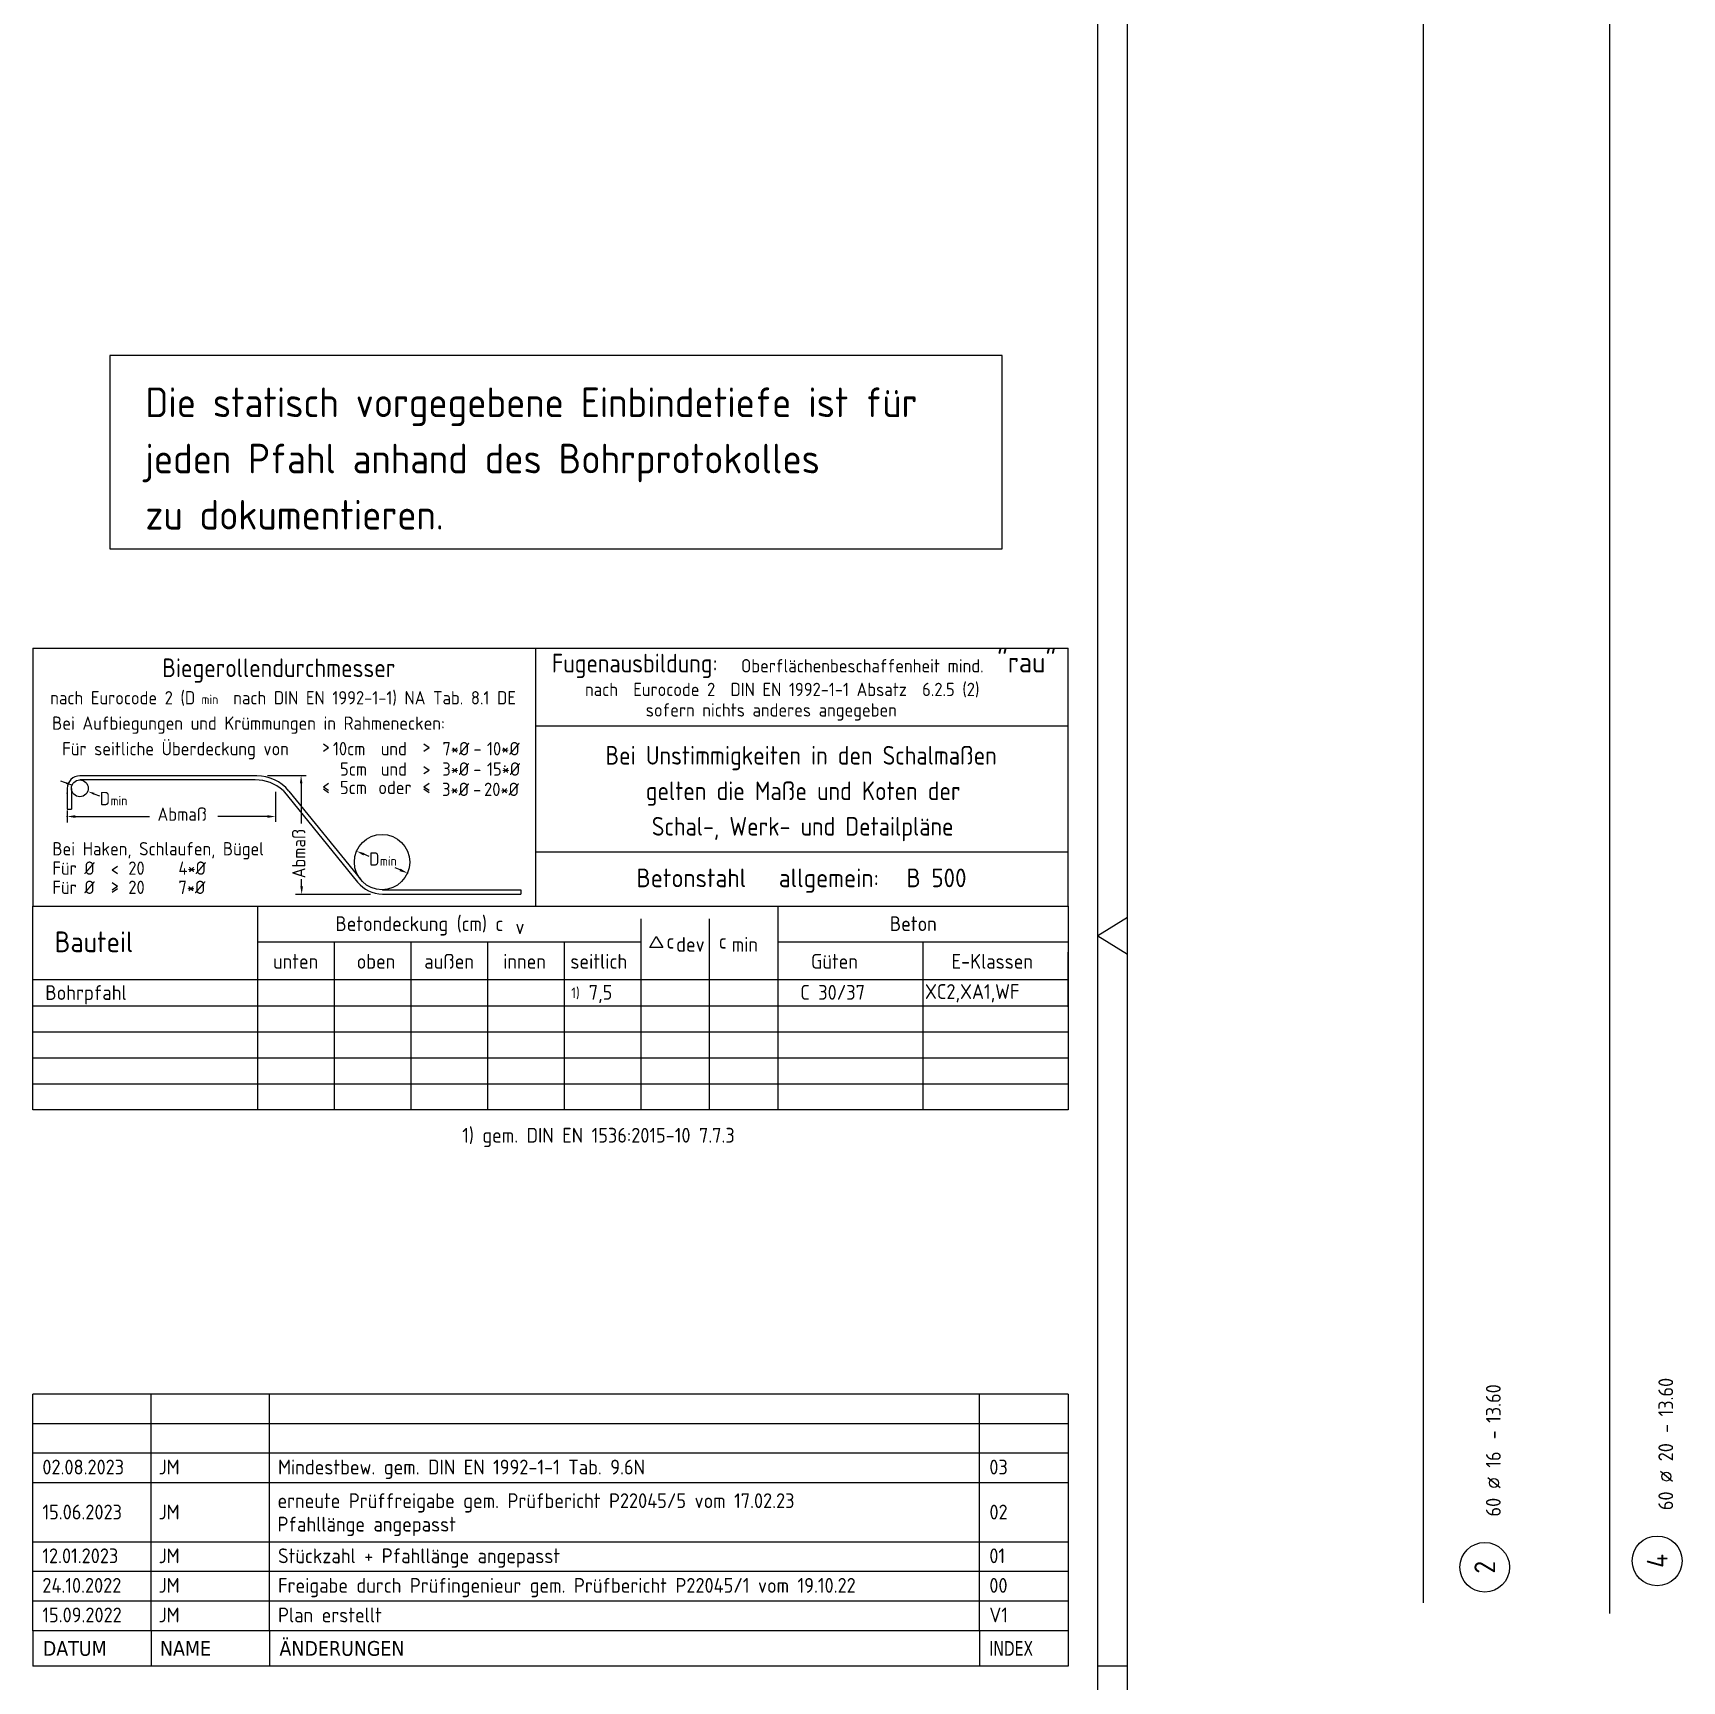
# Model space of a CAD drawing. Extents: x 15.6 to 35.4, y -17.8 to 3.5.
# Drawn here: x 25.83 to 32.8, y -10.4 to -3.43 of the extents above; entities that cross this region are included whole.
import ezdxf
from ezdxf.enums import TextEntityAlignment as Align

# ---------------------------------------------------------------- set-up
doc = ezdxf.new("R2010")
doc.units = 0
doc.header["$LTSCALE"] = 0.25
doc.linetypes.add('AUSGEZOGEN', pattern=[1000.01, 1000, 0.01])
for name, color, linetype in [('BET-ANS', 7, 'Continuous'), ('RAHMEN', 7, 'Continuous'), ('RND', 7, 'Continuous'), ('STEMPEL', 7, 'Continuous'), ('TEXT', 7, 'Continuous')]:
    doc.layers.add(name, color=color, linetype=linetype)
doc.styles.add('helv', font='tahoma.ttf')
doc.styles.add('txt', font='isocp.shx')

# ---------------------------------------------------------------- blocks, each defined once
blk = doc.blocks.new('DINA1')
at = {"layer": 'RAHMEN'}
blk.add_line((84.1, 59.4), (0, 59.4), dxfattribs=at)
at = {"layer": 'RAHMEN', "color": 7, "linetype": 'Continuous'}
for p, q in [((41.74, 59.4), (42.05, 58.9)), ((42.05, 58.9), (42.36, 59.4))]:
    blk.add_line(p, q, dxfattribs=at)
at = {"layer": 'RAHMEN', "color": 5}
blk.add_line((83.6, 58.9), (2, 58.9), dxfattribs=at)
blk = doc.blocks.new('Plankopf-ER')
at = {"layer": 'RAHMEN', "color": 7, "linetype": 'Continuous'}
for p, q in [((-0.5, 4.6), (-18, 4.6)), ((-18, 4.1), (-18, 4.6)), ((-16, 4.1), (-16, 4.6)), ((-14, 4.1), (-14, 4.6)), ((-2, 4.1), (-2, 4.6)), ((-0.5, 4.6), (-0.5, 4.1)), ((-0.5, 4.1), (-18, 4.1)), ((-18, 3.6), (-18, 4.1)), ((-16, 3.6), (-16, 4.1)), ((-14, 3.6), (-14, 4.1)), ((-2, 3.6), (-2, 4.1)), ((-0.5, 4.1), (-0.5, 3.6)), ((-0.5, 3.6), (-18, 3.6)), ((-18, 3.1), (-18, 3.6)), ((-16, 3.1), (-16, 3.6)), ((-14, 3.1), (-14, 3.6)), ((-2, 3.1), (-2, 3.6)), ((-0.5, 3.6), (-0.5, 3.1)), ((-0.5, 3.1), (-18, 3.1)), ((-18, 2.6), (-18, 3.1)), ((-16, 2.6), (-16, 3.1)), ((-14, 2.6), (-14, 3.1)), ((-2, 2.6), (-2, 3.1)), ((-0.5, 3.1), (-0.5, 2.6)), ((-18, 2.1), (-18, 2.6)), ((-16, 2.1), (-16, 2.6)), ((-14, 2.1), (-14, 2.6)), ((-2, 2.1), (-2, 2.6)), ((-0.5, 2.6), (-0.5, 2.1)), ((-0.5, 2.1), (-18, 2.1)), ((-18, 1.6), (-18, 2.1)), ((-16, 1.6), (-16, 2.1)), ((-14, 1.6), (-14, 2.1)), ((-2, 1.6), (-2, 2.1)), ((-0.5, 2.1), (-0.5, 1.6)), ((-0.5, 1.6), (-18, 1.6)), ((-18, 1.1), (-18, 1.6)), ((-16, 1.1), (-16, 1.6)), ((-14, 1.1), (-14, 1.6)), ((-2, 1.1), (-2, 1.6)), ((-0.5, 1.6), (-0.5, 1.1)), ((-0.5, 1.1), (-18, 1.1)), ((-18, 0.6), (-18, 1.1)), ((-16, 0.6), (-16, 1.1)), ((-14, 0.6), (-14, 1.1)), ((-2, 0.6), (-2, 1.1)), ((-0.5, 1.1), (-0.5, 0.6)), ((-0.5, 0.6), (-18, 0.6)), ((-18, 0.6), (-18, 0)), ((-16, 0.6), (-16, 0)), ((-14, 0.6), (-14, 0)), ((-2, 0.6), (-2, 0)), ((-0.5, 0.6), (-0.5, 0)), ((-0.5, 0), (-18, 0))]:
    blk.add_line(p, q, dxfattribs=at)
at = {"layer": 'RAHMEN', "color": 7, "linetype": 'Continuous', "style": 'txt'}
for tag, p in [('INDEX-D8', (-17.841, 4.242)), ('INDEX-N8', (-15.876, 4.242)), ('INDEX-X8', (-13.857, 4.242)), ('INDEX8', (-1.833, 4.242)), ('INDEX-D7', (-17.841, 3.742)), ('INDEX-N7', (-15.876, 3.742)), ('INDEX-X7', (-13.857, 3.742)), ('INDEX7', (-1.833, 3.742)), ('INDEX-D6', (-17.841, 3.242)), ('INDEX-N6', (-15.876, 3.242)), ('INDEX-X6', (-13.857, 3.242)), ('INDEX6', (-1.833, 3.242)), ('INDEX-D5', (-17.841, 2.742)), ('INDEX-N5', (-15.876, 2.742)), ('INDEX-X5', (-13.857, 2.742)), ('INDEX5', (-1.833, 2.742)), ('INDEX-D4', (-17.841, 2.242)), ('INDEX-N4', (-15.876, 2.242)), ('INDEX-X4', (-13.857, 2.242)), ('INDEX4', (-1.833, 2.242)), ('INDEX-D3', (-17.841, 1.742)), ('INDEX-N3', (-15.876, 1.742)), ('INDEX-X3', (-13.857, 1.742)), ('INDEX3', (-1.833, 1.742)), ('INDEX-D2', (-17.841, 1.242)), ('INDEX-N2', (-15.876, 1.242)), ('INDEX-X2', (-13.857, 1.242)), ('INDEX2', (-1.833, 1.242)), ('INDEX-D1', (-17.841, 0.742)), ('INDEX-N1', (-15.876, 0.742)), ('INDEX-X1', (-13.857, 0.742)), ('INDEX1', (-1.833, 0.742))]:
    blk.add_attdef(tag, p, '', height=0.25, dxfattribs=at)
at = {"layer": 'STEMPEL', "color": 7, "linetype": 'Continuous', "style": 'helv'}
for s, p in [('DATUM', (-17.833, 0.176)), ('NAME', (-15.853, 0.176)), ('ÄNDERUNGEN', (-13.833, 0.176))]:
    blk.add_text(s, height=0.25, dxfattribs=at).set_placement(p)
at = {"layer": 'STEMPEL', "color": 7, "linetype": 'Continuous', "style": 'helv', "width": 0.8}
blk.add_text('INDEX', height=0.25, dxfattribs=at).set_placement((-1.833, 0.176))
blk = doc.blocks.new('RND_AUSZ')
at = {"layer": 'RND', "color": 7, "linetype": 'Continuous'}
blk.add_line((1.341, 0.262), (1.509, 0.466), dxfattribs=at)
at = {"layer": 'RND', "color": 1, "linetype": 'Continuous'}
blk.add_circle((0, 0.52), 0.42, dxfattribs=at)
at = {"layer": 'RND', "color": 7, "linetype": 'Continuous'}
blk.add_circle((1.425, 0.364), 0.075, dxfattribs=at)
at = {"layer": 'RND', "color": 7, "linetype": 'Continuous', "style": 'txt'}
blk.add_text('-', height=0.25, dxfattribs=at).set_placement((2.163, 0.25))
at = {"layer": 'RND', "color": 1, "linetype": 'Continuous', "style": 'txt'}
blk.add_attdef('POS', text='', height=0.35, dxfattribs=at).set_placement((0, 0.52), align=Align.MIDDLE)
at = {"layer": 'RND', "color": 7, "linetype": 'Continuous', "style": 'txt'}
for tag, p in [('WIEOFT', (-0.536, 0.25)), ('STK', (1.174, 0.25))]:
    blk.add_attdef(tag, text='', height=0.25, dxfattribs=at).set_placement(p, align=Align.RIGHT)
for tag, p in [('DS', (1.683, 0.25)), ('LANG', (2.441, 0.25)), ('TEXT', (3.669, 0.25))]:
    blk.add_attdef(tag, p, '', height=0.25, dxfattribs=at)

msp = doc.modelspace()

# ---------------------------------------------------------------- linework, layer by layer
at = {"layer": 'RAHMEN', "color": 5, "linetype": 'Continuous'}
for p, q in [((25.8279, -6.0347), (30.2029, -6.0347)), ((25.8279, -6.0347), (25.8279, -7.1242)), ((27.9526, -7.1242), (27.9526, -6.0347)), ((30.2029, -7.1242), (30.2029, -6.0347)), ((30.2029, -7.551), (30.2029, -7.3198))]:
    msp.add_line(p, q, dxfattribs=at)
at = {"layer": 'RAHMEN', "color": 7, "linetype": 'AUSGEZOGEN'}
for p, q in [((27.9526, -6.3634), (30.2029, -6.3634)), ((27.077, -6.456), (27.0552, -6.4408)), ((27.077, -6.456), (27.0552, -6.4713)), ((27.5019, -6.456), (27.4801, -6.4408)), ((27.5019, -6.456), (27.4801, -6.4713)), ((27.5022, -6.5509), (27.4804, -6.5356)), ((27.0552, -6.62), (27.077, -6.6047)), ((27.0552, -6.62), (27.077, -6.6352)), ((27.4801, -6.62), (27.5019, -6.6047)), ((27.4801, -6.62), (27.5019, -6.6352)), ((27.5022, -6.5509), (27.4804, -6.5662)), ((27.0552, -6.6297), (27.077, -6.6449)), ((27.4801, -6.6297), (27.5019, -6.6449)), ((27.9526, -6.8954), (30.2029, -6.8954)), ((26.1627, -6.9713), (26.1845, -6.9561)), ((26.1627, -6.9713), (26.1845, -6.9866)), ((26.1845, -7.0418), (26.1627, -7.0265)), ((26.1845, -7.0418), (26.1627, -7.0571)), ((26.1845, -7.0515), (26.1627, -7.0668)), ((25.8279, -7.4355), (30.2029, -7.4355)), ((25.8279, -7.5455), (30.2029, -7.5455)), ((25.8279, -7.6555), (30.2029, -7.6555)), ((25.8279, -7.7655), (30.2029, -7.7655)), ((25.8279, -7.8755), (30.2029, -7.8755))]:
    msp.add_line(p, q, dxfattribs=at)
at = {"layer": 'RAHMEN', "color": 7, "linetype": 'Continuous'}
for p, q in [((25.9928, -6.614), (25.9461, -6.5961)), ((26.7736, -6.5738), (26.0258, -6.5738)), ((26.7672, -6.5915), (26.0258, -6.5915)), ((26.8193, -6.5721), (26.9824, -6.5721)), ((26.9612, -6.6058), (26.9612, -6.7762)), ((25.9726, -6.6269), (25.9726, -6.7155)), ((25.9904, -6.6269), (25.9904, -6.7155)), ((26.0857, -6.6498), (26.1092, -6.6588)), ((26.8526, -6.6418), (26.8526, -6.7685)), ((26.8848, -6.6361), (27.1998, -7.0238)), ((26.9091, -6.6382), (27.2121, -7.0113)), ((25.9726, -6.7155), (25.9904, -6.7155)), ((25.9726, -6.7212), (25.9726, -6.7714)), ((26.0064, -6.746), (26.3205, -6.746)), ((26.8188, -6.746), (26.6096, -6.746)), ((27.2485, -6.9151), (27.2266, -6.9057)), ((27.3795, -6.9716), (27.3591, -6.9628)), ((26.9634, -7.041), (26.9634, -7.0114)), ((26.9378, -7.0747), (27.2546, -7.0747)), ((27.3046, -7.0557), (27.8892, -7.0559)), ((27.3046, -7.0736), (27.8892, -7.0736)), ((27.8892, -7.0559), (27.8892, -7.0736)), ((26.7783, -7.9725), (26.7783, -7.1242)), ((28.9771, -7.9855), (28.9771, -7.1242)), ((28.3978, -7.9855), (28.3978, -7.179)), ((28.6875, -7.9855), (28.6875, -7.179)), ((27.1022, -7.9855), (27.1022, -7.2752)), ((27.4261, -7.9855), (27.4261, -7.2752)), ((27.75, -7.9855), (27.75, -7.2752)), ((28.0739, -7.9855), (28.0739, -7.2752)), ((29.59, -7.9855), (29.59, -7.2752)), ((26.7783, -7.9855), (26.7783, -7.4355)), ((28.3978, -7.9855), (28.3978, -7.4355)), ((30.4529, -10.3371), (30.3279, -10.3371))]:
    msp.add_line(p, q, dxfattribs=at)
at = {"layer": 'RAHMEN', "color": 1, "linetype": 'Continuous'}
for p, q in [((26.7783, -7.2752), (28.3978, -7.2752)), ((28.9771, -7.2752), (30.2029, -7.2752))]:
    msp.add_line(p, q, dxfattribs=at)
at = {"layer": 'RAHMEN', "color": 5, "linetype": 'AUSGEZOGEN'}
msp.add_lwpolyline([(25.8279, -7.1242), (30.2029, -7.1242), (30.2029, -7.9855), (25.8279, -7.9855)], close=True, dxfattribs=at)
at = {"layer": 'RAHMEN', "color": 1, "linetype": 'Continuous'}
msp.add_lwpolyline([(28.4622, -7.2529), (28.4895, -7.3001), (28.435, -7.3001)], close=True, dxfattribs=at)
at = {"layer": 'RAHMEN', "color": 7, "linetype": 'Continuous'}
for centre, radius in [((26.0258, -6.6269), 0.0354), ((27.3031, -6.9386), 0.117)]:
    msp.add_circle(centre, radius, dxfattribs=at)
for centre, radius, start, end in [((26.0258, -6.6269), 0.0531, 89.99998, 180), ((26.7672, -6.7686), 0.1772, 48.41068, 90), ((26.7736, -6.7483), 0.1746, 39.09564, 90), ((27.3046, -6.9386), 0.135, 219.09564, 270)]:
    msp.add_arc(centre, radius, start, end, dxfattribs=at)
for p in [(27.8217, -6.5334), (25.9726, -6.6474), (25.9726, -6.746), (27.1956, -6.8923), (27.4105, -6.985)]:
    msp.add_point(p, dxfattribs=at)
for points in [[(25.9668, -6.6087), (25.9699, -6.6005), (25.9928, -6.614)], [(26.9668, -6.6058), (26.9556, -6.6058), (26.9612, -6.572)], [(26.0841, -6.6538), (26.0872, -6.6457), (26.0612, -6.6404)], [(26.0064, -6.7516), (26.0064, -6.7403), (25.9726, -6.746)], [(26.8188, -6.7516), (26.8188, -6.7403), (26.8526, -6.746)], [(27.2243, -6.9108), (27.2288, -6.9005), (27.1956, -6.8923)], [(27.3773, -6.9768), (27.3818, -6.9664), (27.4105, -6.985)], [(26.9691, -7.041), (26.9578, -7.041), (26.9634, -7.0747)]]:
    msp.add_solid(points, dxfattribs=at)
at = {"layer": 'RND', "color": 1, "linetype": 'AUSGEZOGEN'}
for points in [[(31.7047, -10.0697), (31.7047, 3.5303)], [(32.4915, -10.1142), (32.4915, 3.4858)]]:
    msp.add_lwpolyline(points, dxfattribs=at)
at = {"layer": 'TEXT', "color": 6, "linetype": 'AUSGEZOGEN'}
msp.add_lwpolyline([(26.1524, -5.6145), (29.924, -5.6145), (29.924, -4.7974), (26.1524, -4.7974)], close=True, dxfattribs=at)

# ---------------------------------------------------------------- block references
at = {"layer": 'BET-ANS', "xscale": 0.25, "yscale": 0.25, "zscale": 0.25}
msp.add_blockref('Plankopf-ER', (30.3279, -10.3371), dxfattribs=at).add_auto_attribs({'INDEX1': 'V1', 'INDEX-N1': 'JM', 'INDEX-D1': '15.09.2022', 'INDEX-X1': 'Plan erstellt', 'INDEX2': '00', 'INDEX-N2': 'JM', 'INDEX-D2': '24.10.2022', 'INDEX-X2': 'Freigabe durch Prüfingenieur gem. Prüfbericht P22045/1 vom 19.10.22', 'INDEX3': '01', 'INDEX-N3': 'JM', 'INDEX-D3': '12.01.2023', 'INDEX-X3': 'Stückzahl + Pfahllänge angepasst', 'INDEX6': '03', 'INDEX-N6': 'JM', 'INDEX-D6': '02.08.2023', 'INDEX-X6': 'Mindestbew. gem. DIN EN 1992-1-1 Tab. 9.6N'})
at = {"layer": 'RAHMEN', "xscale": 0.25, "yscale": 0.25, "zscale": 0.25, "rotation": 270}
msp.add_blockref('DINA1', (15.6029, 3.2629), dxfattribs=at)
at = {"layer": 'RND', "color": 1, "linetype": 'AUSGEZOGEN', "xscale": 0.25, "yscale": 0.25, "zscale": 0.25, "rotation": 90}
for p, values in [((32.822, -9.8918), {'POS': '4', 'STK': '60', 'DS': '20', 'LANG': '13.60'}), ((32.0933, -9.9188), {'POS': '2', 'STK': '60', 'DS': '16', 'LANG': '13.60'})]:
    msp.add_blockref('RND_AUSZ', p, dxfattribs=at).add_auto_attribs(values)

# ---------------------------------------------------------------- texts
at = {"layer": 'RAHMEN', "color": 1, "linetype": 'Continuous', "style": 'txt', "width": 0.95}
for s, p in [('Fugenausbildung:', (28.371, -6.1371)), ('Biegerollendurchmesser', (26.8669, -6.1568)), ('Bei Unstimmigkeiten in den Schalmaßen', (29.0742, -6.5267)), ('gelten die Maße und Koten der', (29.0827, -6.6767)), ('Schal-, Werk- und Detailpläne', (29.0809, -6.8267))]:
    msp.add_text(s, height=0.07875, dxfattribs=at).set_placement(p, align=Align.CENTER)
at = {"layer": 'RAHMEN', "color": 7, "linetype": 'Continuous', "style": 'txt'}
for s, height, p in [('Oberflächenbeschaffenheit mind.', 0.05625, (28.8202, -6.1371)), ('nach  Eurocode 2  DIN EN 1992-1-1 Absatz  6.2.5 (2)', 0.05625, (28.1611, -6.237)), ('sofern nichts anderes angegeben', 0.05625, (28.4177, -6.3236)), ('Bei Aufbiegungen und Krümmungen in Rahmenecken:', 0.05625, (25.9088, -6.3795)), ('10cm', 0.05625, (27.0955, -6.4875)), ('und', 0.05625, (27.2976, -6.4875)), ('7*%%C', 0.05625, (27.5584, -6.4875)), ('-', 0.0563, (27.6892, -6.4875)), ('10*%%C', 0.05625, (27.7467, -6.4875)), ('5cm', 0.05625, (27.1256, -6.5735)), ('und', 0.05625, (27.2979, -6.5735)), ('3*%%C', 0.05625, (27.5577, -6.5735)), ('-', 0.0563, (27.6885, -6.5735)), ('15*%%C', 0.05625, (27.7467, -6.5735)), ('5cm', 0.05625, (27.1252, -6.6515)), ('oder', 0.05625, (27.2875, -6.6515)), ('3*%%C', 0.05625, (27.557, -6.6594)), ('20*%%C', 0.05625, (27.7344, -6.6594)), ('D', 0.0563, (26.1103, -6.6982)), ('-', 0.0563, (27.6877, -6.6594)), ('Abmaß', 0.05625, (26.3543, -6.7642)), ('Bei Haken, Schlaufen, Bügel', 0.05625, (25.9099, -6.9103)), ('D', 0.0563, (27.2489, -6.9534)), ('Für %%C', 0.05625, (25.9098, -6.9923)), ('20', 0.05625, (26.2308, -6.9923)), ('4*%%C', 0.05625, (26.4428, -6.9923)), ('Für %%C', 0.05625, (25.9099, -7.0733)), ('20', 0.05625, (26.2309, -7.0733)), ('7*%%C', 0.05625, (26.4428, -7.0733))]:
    msp.add_text(s, height=height, dxfattribs=at).set_placement(p)
msp.add_text('nach Eurocode 2 (D     nach DIN EN 1992-1-1) NA Tab. 8.1 DE', height=0.05625, dxfattribs=at).set_placement((26.885, -6.2723), align=Align.CENTER)
msp.add_text('Für seitliche Überdeckung von', height=0.05625, dxfattribs=at).set_placement((26.9093, -6.4875), align=Align.RIGHT)
msp.add_text('Abmaß', height=0.05625, rotation=90, dxfattribs=at).set_placement((26.9794, -7.0071))
at = {"layer": 'RAHMEN', "color": 1, "linetype": 'Continuous', "style": 'txt'}
for s, height, p in [('Betonstahl', 0.07875, (28.3783, -7.0447)), ('allgemein:', 0.07875, (28.98, -7.0447)), ('B 500 ', 0.07875, (29.5194, -7.0447)), ('Betondeckung (cm) c', 0.0625, (27.1061, -7.2301)), ('Beton', 0.0625, (29.4492, -7.2301)), ('Bauteil', 0.0875, (25.9193, -7.3193)), ('v', 0.0625, (27.8669, -7.2434)), ('c', 0.0625, (28.5053, -7.3043)), ('dev', 0.0625, (28.5461, -7.3175)), ('c', 0.0625, (28.7264, -7.3043)), ('min', 0.0625, (28.7807, -7.3175))]:
    msp.add_text(s, height=height, dxfattribs=at).set_placement(p)
at = {"layer": 'TEXT', "color": 6, "linetype": 'AUSGEZOGEN', "style": 'txt'}
for s, p in [('Die statisch vorgegebene Einbindetiefe ist für', (26.3029, -5.0582)), ('jeden Pfahl anhand des Bohrprotokolles', (26.3029, -5.2957)), ('zu dokumentieren.', (26.3029, -5.5332))]:
    msp.add_text(s, height=0.125, dxfattribs=at).set_placement(p)
at = {"layer": 'TEXT', "color": 1, "style": 'txt'}
msp.add_text('"rau"', height=0.0875, dxfattribs=at).set_placement((29.9026, -6.1373))
at = {"layer": 'TEXT', "color": 7, "linetype": 'AUSGEZOGEN', "style": 'txt'}
for s, height, p in [('min', 0.04008, (26.5398, -6.2712)), ('min', 0.04008, (26.1556, -6.6988)), ('min', 0.04008, (27.2941, -6.9541)), ('unten', 0.0625, (26.8423, -7.3892)), ('oben', 0.0625, (27.1961, -7.3892)), ('außen', 0.0625, (27.4818, -7.3892)), ('innen', 0.0625, (27.8151, -7.3892)), ('seitlich', 0.0625, (28.099, -7.3892)), ('Güten', 0.0625, (29.1161, -7.3892)), ('E-Klassen', 0.0625, (29.7099, -7.3892)), ('XC2,XA1,WF', 0.0625, (29.5973, -7.5169)), ('Bohrpfahl', 0.0625, (25.8801, -7.5213)), ('7,5', 0.0625, (28.1768, -7.5203)), ('C 30/37', 0.0625, (29.0707, -7.5203)), ('1) gem. DIN EN 1536:2015-10 7.7.3', 0.0625, (27.6421, -8.1243)), ('erneute Prüffreigabe gem. Prüfbericht P22045/5 vom 17.02.23', 0.0625, (26.8615, -9.6687)), ('15.06.2023', 0.0625, (25.8681, -9.7166)), ('JM', 0.0625, (26.3589, -9.7165)), ('02', 0.0625, (29.8701, -9.7167)), ('Pfahllänge angepasst', 0.0625, (26.8615, -9.7679))]:
    msp.add_text(s, height=height, dxfattribs=at).set_placement(p)
at = {"layer": 'TEXT', "color": 102, "linetype": 'AUSGEZOGEN', "style": 'txt'}
msp.add_text('1)', height=0.045, dxfattribs=at).set_placement((28.103, -7.5138))

doc.saveas('drawing.dxf')
